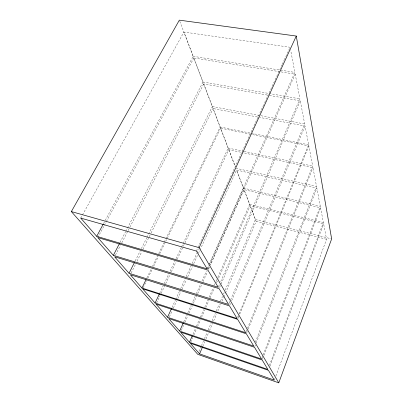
<?xml version="1.0" encoding="UTF-8"?>
<svg xmlns="http://www.w3.org/2000/svg" width="403" height="403" viewBox="0 0 403 403"><rect width="100%" height="100%" fill="white"/><g stroke="black" fill="none" stroke-linecap="round" stroke-linejoin="round"><path stroke-width="0.3" stroke-dasharray="2.02 1.51" d="M274.554 379.545L274.992 378.367M275.869 376.009L326.576 239.296L323.644 223.851L250.203 205.732L218.355 278.8M269.426 365.314L323.382 222.476L320.597 207.802L244.057 189.622L210.512 264.902M269.955 366.191L323.644 223.851M262.046 357.854L262.947 355.506M263.174 354.917L320.309 206.296L316.874 188.206L236.586 170.041L200.518 248.842M262.403 359.416L262.857 358.237M263.985 355.3L320.597 207.802M255.396 342.006L316.531 186.408L312.98 167.698L242.324 152.556M254.726 346.696L255.87 343.769M256.101 343.185L316.874 188.206M246.178 331.568L312.673 166.086L308.854 145.972L250.847 134.27M246.591 333.221L247.291 331.473M248.228 329.14L312.98 167.698M237.619 317.378L238.813 314.471M239.055 313.892L308.627 144.793L305.066 126.023L260.021 117.464M238.097 318.169L238.813 316.42M239.77 314.093L308.854 145.972M229.735 305.293L230.707 302.97M231.685 300.653L305.066 126.023M229.136 303.323L230.355 300.431M230.597 299.852L304.678 123.973L300.285 100.846L269.955 95.531M199.001 351.441L201.228 346.232M201.475 345.653L203.455 341.024M204.442 338.711L207.167 332.344M208.155 330.032L211.127 323.085M212.114 320.773L215.333 313.252M216.325 310.935L219.292 303.993M220.532 301.096L222.511 296.472M223.499 294.155L224.244 292.417M225.232 290.105L255.426 219.509L236.344 169.522M202.79 346.343L204.764 341.714M206.004 338.817L208.472 333.029M209.459 330.712L212.668 323.186M213.661 320.869L216.623 313.922M217.857 311.03L220.819 304.084M222.058 301.187L223.539 297.711M223.786 297.132L225.267 293.661M225.514 293.082L256.142 221.292L250.203 205.732M218.512 286.699L219.761 283.818M220.758 281.516L299.908 98.861L295.218 74.152L280.997 71.885M219.585 287.49L220.834 284.599M221.086 284.024L300.285 100.846M190.775 342.087L192.78 337.482M193.783 335.185L196.543 328.853M197.546 326.551L200.553 319.65M201.555 317.347L204.815 309.867M205.822 307.565L209.081 300.089M210.084 297.787L214.346 288.004M216.602 282.825L218.109 279.375M192.956 334.243L195.465 328.495M196.468 326.198L199.48 319.297M200.487 317L203.747 309.529M204.754 307.227L208.013 299.756M209.016 297.459L213.283 287.687M214.29 285.389L215.041 283.662M216.043 281.365L216.799 279.642M217.801 277.34L249.674 204.346L244.057 189.622M208.386 268.927L209.414 266.63M209.666 266.056L295.218 74.152M181.325 330.415L183.884 324.667M184.912 322.365L187.979 315.473M189.007 313.171L192.337 305.701M193.359 303.404L196.689 295.933M197.712 293.636L202.064 283.863M203.087 281.566L207.439 271.798M208.467 269.496L209.489 267.199M207.137 268.856L208.678 265.411M208.935 264.836L294.885 72.414L290.689 50.325M183.743 321.906L186.821 315.015M187.848 312.718L191.178 305.252M191.435 304.678L195.284 296.064M196.306 293.767L200.664 284.004M201.948 281.133L206.563 270.801M207.585 268.504L208.613 266.207M209.641 263.91L243.483 188.11L236.586 170.041M169.411 316.798L172.288 310.517M173.335 308.23L176.731 300.809M177.778 298.522L180.912 291.671M181.96 289.389L186.403 279.677M187.707 276.826L192.412 266.544M193.722 263.688L198.165 253.981M198.427 253.411L200.256 249.417M196.382 251.049L197.692 248.193M197.959 247.623L264.378 103.198M264.64 102.629L270.418 90.071M270.68 89.496L276.458 76.938M276.72 76.368L278.03 73.512M278.297 72.943L281.969 64.954M282.231 64.379L284.07 60.385M284.332 59.815L289.586 48.395M171.985 307.549L175.391 300.129M175.653 299.555L179.582 290.991M180.63 288.709L185.083 279.002M186.131 276.72L191.108 265.874M192.155 263.587L196.871 253.311M197.132 252.741L198.966 248.747M159.633 293.384L163.119 286.004M164.187 283.732L168.741 274.08M170.081 271.244L174.902 261.023M175.975 258.756L181.33 247.402M181.597 246.832L182.937 243.996M183.204 243.427L228.199 148.057L220.607 128.174L250.228 134.144M156.611 303.031L160.087 295.646M161.155 293.374L164.631 285.989M165.698 283.717L169.98 274.629M171.315 271.788L176.131 261.562M177.199 259.29L183.083 246.792M183.35 246.223L184.685 243.387M184.952 242.818L228.808 149.659L241.709 152.425M146.894 277.863L151.286 268.826M152.384 266.564L157.598 255.829M158.696 253.568L163.91 242.833M164.182 242.268L165.557 239.447M165.829 238.878L220.164 127.01L213.122 108.553L259.401 117.349M143.231 287.737L146.798 280.377M147.896 278.115L152.289 269.063M153.659 266.232L158.324 256.615M159.694 253.784L165.457 241.901M165.734 241.337L220.607 128.174M131.156 273.043L135.65 264.03M137.05 261.215L141.826 251.638M142.949 249.386L150.808 233.614M151.085 233.05L213.122 108.553M135.212 260.927L140.259 250.822M141.382 248.575L146.712 237.906M146.994 237.347L212.356 106.538L203.727 83.93L269.335 95.425M115.46 255.099L120.366 245.588M121.807 242.792L127.867 231.045M128.154 230.486L129.595 227.69M129.882 227.131L203.727 83.93M120.003 242.495L125.499 231.871M125.786 231.312L202.991 82L193.833 57.997L280.377 71.789M97.798 237.584L104.024 225.947M104.322 225.393L106.1 222.063M106.392 221.509L193.833 57.997M103.526 223.589L193.188 56.309L183.924 32.033L290.11 47.257M80.731 218.088L183.924 32.033M193.188 56.309L280.004 70.057M280.624 70.157L294.885 72.414M202.991 82L299.908 98.861M212.356 106.538L304.678 123.973M220.164 127.01L308.627 144.793M228.199 148.057L243.503 151.327M244.112 151.452L312.673 166.086M235.901 168.247L316.531 186.408M243.483 188.11L320.309 206.296M249.674 204.346L323.382 222.476M255.426 219.509L331.649 238.919M256.142 221.292L326.576 239.296M228.808 149.659L235.236 166.504M179.783 21.324L235.226 166.585"/><path stroke-width="0.6" d="M278.77 382.85L331.649 238.919L296.27 36.048L179.335 20.15L71.351 211.58L197.762 354.333L278.77 382.85L199.127 247.649L71.351 211.58M199.581 353.869L190.271 343.24L268.403 370.312L274.337 380.135L199.581 353.869L202.543 346.923M189.445 342.288L180.554 332.137L262.177 360L267.874 369.43L189.445 342.288L192.206 335.966M179.642 331.09L168.63 318.511L254.495 347.28L261.592 359.028L179.642 331.09L183.234 323.055M199.127 247.649L296.27 36.048M167.532 317.252L156.077 304.164L246.359 333.8L253.784 346.101L167.532 317.252L171.461 308.688M155.084 303.031L142.682 288.865L237.619 319.332L245.714 332.732L155.084 303.031L159.366 293.948M141.957 288.034L130.315 274.735L229.493 305.872L237.14 318.541L141.957 288.034L146.072 279.561M129.041 273.274L114.598 256.776L219.086 288.644L228.647 304.477L129.041 273.274L134.37 262.61M113.354 255.356L97.798 237.584L207.872 270.081L218.26 287.279L113.354 255.356L119.424 243.614M96.7 236.329L80.731 218.088L196.382 251.049L207.137 268.856L96.7 236.329L103.233 224.144"/></g></svg>
